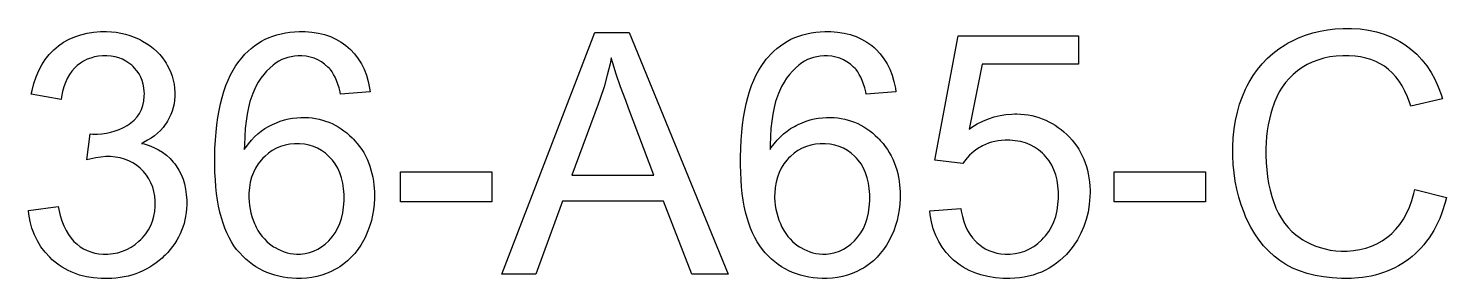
# Model space of a CAD drawing. Header units: millimetres. Extents: x -7.1 to 7.1, y -1.2 to 1.2.
import ezdxf

# ---------------------------------------------------------------- set-up
doc = ezdxf.new("R2010")
doc.units = ezdxf.units.MM
doc.layers.add('LASER', color=7, linetype='Continuous')

msp = doc.modelspace()

# ---------------------------------------------------------------- linework, layer by layer
at = {"layer": 'LASER'}
for points in [[(-7.085, -0.57), (-6.789, -0.53), (-6.782, -0.561), (-6.767, -0.62), (-6.75, -0.674), (-6.73, -0.724), (-6.709, -0.769), (-6.685, -0.81), (-6.658, -0.847), (-6.63, -0.879), (-6.615, -0.893), (-6.599, -0.907), (-6.567, -0.931), (-6.533, -0.952), (-6.497, -0.97), (-6.46, -0.983), (-6.421, -0.994), (-6.38, -1.001), (-6.337, -1.004), (-6.316, -1.005), (-6.29, -1.004), (-6.239, -1), (-6.191, -0.991), (-6.145, -0.977), (-6.101, -0.959), (-6.059, -0.936), (-6.019, -0.909), (-5.981, -0.877), (-5.962, -0.86), (-5.945, -0.841), (-5.913, -0.803), (-5.886, -0.762), (-5.863, -0.719), (-5.845, -0.675), (-5.832, -0.627), (-5.823, -0.578), (-5.818, -0.527), (-5.818, -0.5), (-5.818, -0.475), (-5.822, -0.426), (-5.831, -0.379), (-5.843, -0.335), (-5.86, -0.293), (-5.881, -0.253), (-5.906, -0.216), (-5.935, -0.18), (-5.951, -0.164), (-5.968, -0.147), (-6.004, -0.118), (-6.042, -0.093), (-6.082, -0.073), (-6.124, -0.056), (-6.169, -0.044), (-6.216, -0.035), (-6.265, -0.031), (-6.291, -0.031), (-6.312, -0.031), (-6.36, -0.035), (-6.412, -0.043), (-6.47, -0.056), (-6.5, -0.063), (-6.467, 0.197), (-6.44, 0.194), (-6.42, 0.194), (-6.396, 0.194), (-6.35, 0.197), (-6.305, 0.203), (-6.261, 0.212), (-6.218, 0.225), (-6.177, 0.24), (-6.136, 0.259), (-6.097, 0.28), (-6.078, 0.292), (-6.06, 0.305), (-6.027, 0.333), (-5.998, 0.365), (-5.974, 0.399), (-5.955, 0.438), (-5.941, 0.479), (-5.932, 0.524), (-5.927, 0.572), (-5.926, 0.598), (-5.927, 0.618), (-5.93, 0.657), (-5.937, 0.694), (-5.948, 0.729), (-5.961, 0.763), (-5.979, 0.795), (-6, 0.826), (-6.024, 0.854), (-6.037, 0.868), (-6.051, 0.881), (-6.081, 0.904), (-6.112, 0.924), (-6.146, 0.941), (-6.182, 0.955), (-6.219, 0.965), (-6.259, 0.971), (-6.3, 0.975), (-6.322, 0.975), (-6.343, 0.975), (-6.385, 0.971), (-6.425, 0.965), (-6.462, 0.954), (-6.498, 0.941), (-6.533, 0.924), (-6.565, 0.903), (-6.596, 0.879), (-6.61, 0.866), (-6.625, 0.852), (-6.651, 0.821), (-6.675, 0.788), (-6.696, 0.75), (-6.714, 0.709), (-6.73, 0.665), (-6.744, 0.618), (-6.754, 0.567), (-6.759, 0.54), (-7.056, 0.593), (-7.048, 0.63), (-7.03, 0.7), (-7.008, 0.766), (-6.982, 0.828), (-6.951, 0.886), (-6.916, 0.939), (-6.876, 0.989), (-6.832, 1.034), (-6.809, 1.055), (-6.784, 1.075), (-6.733, 1.111), (-6.679, 1.141), (-6.622, 1.167), (-6.562, 1.187), (-6.499, 1.203), (-6.433, 1.213), (-6.364, 1.218), (-6.329, 1.219), (-6.304, 1.219), (-6.256, 1.216), (-6.208, 1.211), (-6.162, 1.203), (-6.116, 1.192), (-6.072, 1.179), (-6.028, 1.163), (-5.986, 1.144), (-5.965, 1.134), (-5.944, 1.123), (-5.905, 1.1), (-5.868, 1.075), (-5.834, 1.048), (-5.802, 1.019), (-5.773, 0.988), (-5.746, 0.955), (-5.721, 0.921), (-5.71, 0.902), (-5.699, 0.884), (-5.68, 0.847), (-5.663, 0.809), (-5.65, 0.771), (-5.639, 0.732), (-5.63, 0.692), (-5.625, 0.652), (-5.622, 0.611), (-5.622, 0.591), (-5.622, 0.571), (-5.625, 0.533), (-5.63, 0.496), (-5.638, 0.459), (-5.648, 0.424), (-5.661, 0.389), (-5.677, 0.355), (-5.696, 0.322), (-5.706, 0.306), (-5.717, 0.29), (-5.74, 0.26), (-5.766, 0.231), (-5.795, 0.203), (-5.826, 0.178), (-5.859, 0.154), (-5.896, 0.132), (-5.934, 0.111), (-5.954, 0.101), (-5.928, 0.095), (-5.877, 0.079), (-5.83, 0.06), (-5.785, 0.038), (-5.744, 0.012), (-5.705, -0.017), (-5.669, -0.049), (-5.637, -0.085), (-5.622, -0.104), (-5.607, -0.124), (-5.581, -0.165), (-5.559, -0.209), (-5.54, -0.255), (-5.526, -0.304), (-5.514, -0.355), (-5.507, -0.409), (-5.503, -0.465), (-5.503, -0.494), (-5.503, -0.513), (-5.505, -0.552), (-5.509, -0.59), (-5.514, -0.628), (-5.521, -0.664), (-5.53, -0.7), (-5.541, -0.735), (-5.554, -0.769), (-5.568, -0.803), (-5.584, -0.835), (-5.602, -0.867), (-5.622, -0.899), (-5.644, -0.929), (-5.667, -0.959), (-5.693, -0.988), (-5.72, -1.016), (-5.734, -1.03), (-5.748, -1.044), (-5.778, -1.069), (-5.809, -1.093), (-5.841, -1.116), (-5.873, -1.136), (-5.907, -1.155), (-5.941, -1.172), (-5.977, -1.188), (-6.013, -1.202), (-6.051, -1.214), (-6.089, -1.224), (-6.128, -1.233), (-6.169, -1.239), (-6.21, -1.245), (-6.252, -1.248), (-6.295, -1.25), (-6.317, -1.25), (-6.357, -1.249), (-6.433, -1.243), (-6.506, -1.232), (-6.575, -1.214), (-6.625, -1.197), (-6.657, -1.183), (-6.688, -1.168), (-6.719, -1.152), (-6.749, -1.134), (-6.777, -1.115), (-6.819, -1.084), (-6.846, -1.061), (-6.871, -1.036), (-6.918, -0.986), (-6.959, -0.931), (-6.995, -0.873), (-7.025, -0.812), (-7.049, -0.747), (-7.068, -0.679), (-7.081, -0.607)], [(-3.671, 0.617), (-3.965, 0.594), (-3.971, 0.616), (-3.981, 0.657), (-3.993, 0.694), (-4.006, 0.729), (-4.02, 0.761), (-4.035, 0.789), (-4.051, 0.815), (-4.068, 0.838), (-4.077, 0.848), (-4.093, 0.863), (-4.125, 0.891), (-4.158, 0.915), (-4.194, 0.935), (-4.231, 0.951), (-4.27, 0.963), (-4.31, 0.971), (-4.352, 0.975), (-4.374, 0.975), (-4.392, 0.975), (-4.426, 0.972), (-4.459, 0.967), (-4.492, 0.96), (-4.523, 0.95), (-4.553, 0.938), (-4.582, 0.923), (-4.61, 0.906), (-4.623, 0.896), (-4.64, 0.883), (-4.674, 0.854), (-4.705, 0.823), (-4.734, 0.789), (-4.762, 0.751), (-4.788, 0.711), (-4.812, 0.668), (-4.834, 0.622), (-4.844, 0.598), (-4.854, 0.572), (-4.872, 0.518), (-4.887, 0.459), (-4.9, 0.394), (-4.91, 0.324), (-4.918, 0.249), (-4.924, 0.169), (-4.927, 0.084), (-4.928, 0.039), (-4.914, 0.059), (-4.886, 0.097), (-4.856, 0.133), (-4.825, 0.166), (-4.792, 0.196), (-4.758, 0.223), (-4.722, 0.249), (-4.685, 0.271), (-4.666, 0.281), (-4.646, 0.291), (-4.607, 0.308), (-4.568, 0.323), (-4.527, 0.335), (-4.487, 0.345), (-4.446, 0.353), (-4.404, 0.357), (-4.362, 0.36), (-4.341, 0.36), (-4.323, 0.36), (-4.286, 0.358), (-4.251, 0.355), (-4.216, 0.35), (-4.181, 0.343), (-4.148, 0.334), (-4.115, 0.324), (-4.082, 0.312), (-4.051, 0.299), (-4.02, 0.283), (-3.99, 0.266), (-3.96, 0.247), (-3.932, 0.227), (-3.903, 0.205), (-3.876, 0.181), (-3.849, 0.155), (-3.836, 0.142), (-3.823, 0.128), (-3.799, 0.1), (-3.776, 0.071), (-3.755, 0.04), (-3.735, 0.009), (-3.717, -0.023), (-3.701, -0.057), (-3.686, -0.091), (-3.673, -0.126), (-3.662, -0.162), (-3.652, -0.2), (-3.644, -0.238), (-3.637, -0.277), (-3.632, -0.317), (-3.628, -0.38), (-3.627, -0.422), (-3.628, -0.451), (-3.631, -0.507), (-3.637, -0.562), (-3.646, -0.616), (-3.658, -0.668), (-3.674, -0.72), (-3.692, -0.771), (-3.714, -0.821), (-3.725, -0.845), (-3.738, -0.87), (-3.765, -0.915), (-3.794, -0.959), (-3.825, -0.999), (-3.859, -1.036), (-3.895, -1.071), (-3.933, -1.102), (-3.974, -1.131), (-3.995, -1.145), (-4.017, -1.157), (-4.061, -1.18), (-4.107, -1.199), (-4.154, -1.216), (-4.203, -1.229), (-4.253, -1.238), (-4.304, -1.245), (-4.357, -1.248), (-4.384, -1.248), (-4.407, -1.248), (-4.453, -1.246), (-4.497, -1.242), (-4.54, -1.235), (-4.582, -1.227), (-4.623, -1.216), (-4.663, -1.203), (-4.702, -1.189), (-4.74, -1.171), (-4.776, -1.152), (-4.812, -1.131), (-4.847, -1.108), (-4.88, -1.082), (-4.913, -1.054), (-4.944, -1.024), (-4.974, -0.993), (-4.989, -0.976), (-5.004, -0.958), (-5.031, -0.922), (-5.056, -0.882), (-5.08, -0.84), (-5.102, -0.794), (-5.122, -0.746), (-5.14, -0.696), (-5.157, -0.642), (-5.171, -0.586), (-5.184, -0.527), (-5.195, -0.465), (-5.204, -0.401), (-5.212, -0.334), (-5.217, -0.264), (-5.221, -0.191), (-5.223, -0.115), (-5.223, -0.076), (-5.223, -0.033), (-5.221, 0.051), (-5.217, 0.133), (-5.21, 0.212), (-5.202, 0.287), (-5.192, 0.36), (-5.18, 0.43), (-5.166, 0.496), (-5.15, 0.56), (-5.132, 0.62), (-5.112, 0.678), (-5.089, 0.733), (-5.065, 0.785), (-5.039, 0.833), (-5.011, 0.879), (-4.98, 0.922), (-4.964, 0.942), (-4.95, 0.959), (-4.921, 0.991), (-4.89, 1.022), (-4.858, 1.05), (-4.825, 1.076), (-4.791, 1.1), (-4.755, 1.121), (-4.718, 1.141), (-4.68, 1.158), (-4.641, 1.173), (-4.601, 1.186), (-4.559, 1.197), (-4.516, 1.206), (-4.472, 1.212), (-4.427, 1.216), (-4.38, 1.219), (-4.356, 1.219), (-4.321, 1.218), (-4.253, 1.213), (-4.188, 1.203), (-4.126, 1.188), (-4.068, 1.168), (-4.013, 1.143), (-3.961, 1.113), (-3.912, 1.078), (-3.889, 1.059), (-3.867, 1.039), (-3.826, 0.995), (-3.789, 0.947), (-3.757, 0.896), (-3.73, 0.841), (-3.707, 0.781), (-3.689, 0.719), (-3.676, 0.652)], [(-2.354, -1.207), (-1.426, 1.209), (-1.081, 1.209), (-0.093, -1.207), (-0.456, -1.207), (-0.739, -0.475), (-1.749, -0.475), (-2.015, -1.207)], [(1.582, 0.617), (1.287, 0.594), (1.282, 0.616), (1.271, 0.657), (1.259, 0.694), (1.246, 0.729), (1.232, 0.761), (1.217, 0.789), (1.201, 0.815), (1.184, 0.838), (1.175, 0.848), (1.16, 0.863), (1.128, 0.891), (1.094, 0.915), (1.059, 0.935), (1.022, 0.951), (0.983, 0.963), (0.943, 0.971), (0.9, 0.975), (0.878, 0.975), (0.861, 0.975), (0.826, 0.972), (0.793, 0.967), (0.761, 0.96), (0.73, 0.95), (0.7, 0.938), (0.671, 0.923), (0.643, 0.906), (0.629, 0.896), (0.612, 0.883), (0.579, 0.854), (0.548, 0.823), (0.518, 0.789), (0.491, 0.751), (0.465, 0.711), (0.441, 0.668), (0.419, 0.622), (0.408, 0.598), (0.399, 0.572), (0.381, 0.518), (0.366, 0.459), (0.353, 0.394), (0.342, 0.324), (0.334, 0.249), (0.329, 0.169), (0.325, 0.084), (0.325, 0.039), (0.338, 0.059), (0.366, 0.097), (0.396, 0.133), (0.428, 0.166), (0.46, 0.196), (0.495, 0.223), (0.53, 0.249), (0.568, 0.271), (0.587, 0.281), (0.606, 0.291), (0.645, 0.308), (0.685, 0.323), (0.725, 0.335), (0.766, 0.345), (0.807, 0.353), (0.848, 0.357), (0.89, 0.36), (0.912, 0.36), (0.93, 0.36), (0.966, 0.358), (1.002, 0.355), (1.037, 0.35), (1.071, 0.343), (1.105, 0.334), (1.138, 0.324), (1.17, 0.312), (1.202, 0.299), (1.233, 0.283), (1.263, 0.266), (1.292, 0.247), (1.321, 0.227), (1.349, 0.205), (1.377, 0.181), (1.403, 0.155), (1.416, 0.142), (1.429, 0.128), (1.454, 0.1), (1.477, 0.071), (1.498, 0.04), (1.517, 0.009), (1.535, -0.023), (1.552, -0.057), (1.566, -0.091), (1.579, -0.126), (1.591, -0.162), (1.601, -0.2), (1.609, -0.238), (1.615, -0.277), (1.62, -0.317), (1.624, -0.38), (1.625, -0.422), (1.625, -0.451), (1.622, -0.507), (1.616, -0.562), (1.606, -0.616), (1.594, -0.668), (1.579, -0.72), (1.561, -0.771), (1.539, -0.821), (1.527, -0.845), (1.515, -0.87), (1.488, -0.915), (1.459, -0.959), (1.427, -0.999), (1.394, -1.036), (1.358, -1.071), (1.319, -1.102), (1.279, -1.131), (1.258, -1.145), (1.236, -1.157), (1.192, -1.18), (1.146, -1.199), (1.099, -1.216), (1.05, -1.229), (1, -1.238), (0.948, -1.245), (0.895, -1.248), (0.868, -1.248), (0.845, -1.248), (0.8, -1.246), (0.756, -1.242), (0.713, -1.235), (0.671, -1.227), (0.63, -1.216), (0.59, -1.203), (0.551, -1.189), (0.513, -1.171), (0.476, -1.152), (0.441, -1.131), (0.406, -1.108), (0.372, -1.082), (0.34, -1.054), (0.309, -1.024), (0.278, -0.993), (0.263, -0.976), (0.249, -0.958), (0.222, -0.922), (0.196, -0.882), (0.172, -0.84), (0.151, -0.794), (0.13, -0.746), (0.112, -0.696), (0.096, -0.642), (0.081, -0.586), (0.068, -0.527), (0.057, -0.465), (0.048, -0.401), (0.041, -0.334), (0.036, -0.264), (0.032, -0.191), (0.03, -0.115), (0.03, -0.076), (0.03, -0.033), (0.032, 0.051), (0.036, 0.133), (0.042, 0.212), (0.05, 0.287), (0.06, 0.36), (0.072, 0.43), (0.087, 0.496), (0.103, 0.56), (0.121, 0.62), (0.141, 0.678), (0.163, 0.733), (0.188, 0.785), (0.214, 0.833), (0.242, 0.879), (0.272, 0.922), (0.288, 0.942), (0.303, 0.959), (0.332, 0.991), (0.363, 1.022), (0.394, 1.05), (0.428, 1.076), (0.462, 1.1), (0.498, 1.121), (0.534, 1.141), (0.572, 1.158), (0.612, 1.173), (0.652, 1.186), (0.694, 1.197), (0.737, 1.206), (0.781, 1.212), (0.826, 1.216), (0.873, 1.219), (0.896, 1.219), (0.932, 1.218), (1, 1.213), (1.065, 1.203), (1.126, 1.188), (1.185, 1.168), (1.24, 1.143), (1.292, 1.113), (1.341, 1.078), (1.364, 1.059), (1.386, 1.039), (1.427, 0.995), (1.463, 0.947), (1.495, 0.896), (1.523, 0.841), (1.545, 0.781), (1.563, 0.719), (1.577, 0.652)], [(1.92, -0.574), (2.231, -0.548), (2.236, -0.576), (2.248, -0.629), (2.262, -0.679), (2.279, -0.725), (2.299, -0.768), (2.322, -0.807), (2.348, -0.843), (2.377, -0.875), (2.392, -0.89), (2.408, -0.904), (2.441, -0.929), (2.476, -0.951), (2.512, -0.969), (2.55, -0.983), (2.59, -0.994), (2.631, -1.001), (2.674, -1.004), (2.696, -1.005), (2.723, -1.004), (2.774, -0.999), (2.824, -0.989), (2.871, -0.974), (2.917, -0.954), (2.96, -0.928), (3.001, -0.898), (3.04, -0.863), (3.059, -0.843), (3.077, -0.823), (3.109, -0.779), (3.137, -0.732), (3.16, -0.682), (3.179, -0.628), (3.193, -0.571), (3.202, -0.511), (3.206, -0.448), (3.207, -0.415), (3.206, -0.383), (3.202, -0.323), (3.193, -0.266), (3.18, -0.213), (3.162, -0.163), (3.14, -0.116), (3.113, -0.073), (3.082, -0.033), (3.065, -0.014), (3.046, 0.004), (3.008, 0.036), (2.967, 0.063), (2.923, 0.086), (2.876, 0.105), (2.827, 0.119), (2.775, 0.128), (2.72, 0.132), (2.691, 0.133), (2.673, 0.133), (2.638, 0.131), (2.604, 0.127), (2.571, 0.12), (2.539, 0.112), (2.507, 0.102), (2.477, 0.09), (2.447, 0.075), (2.432, 0.068), (2.418, 0.059), (2.391, 0.042), (2.365, 0.023), (2.341, 0.003), (2.318, -0.018), (2.297, -0.04), (2.278, -0.064), (2.26, -0.088), (2.251, -0.101), (1.973, -0.065), (2.206, 1.176), (3.408, 1.176), (3.408, 0.892), (2.444, 0.892), (2.314, 0.243), (2.341, 0.262), (2.396, 0.295), (2.452, 0.323), (2.508, 0.347), (2.565, 0.366), (2.623, 0.38), (2.681, 0.39), (2.741, 0.394), (2.77, 0.395), (2.79, 0.395), (2.829, 0.393), (2.867, 0.39), (2.904, 0.385), (2.94, 0.378), (2.976, 0.369), (3.011, 0.359), (3.045, 0.347), (3.079, 0.333), (3.111, 0.318), (3.143, 0.301), (3.174, 0.282), (3.204, 0.261), (3.234, 0.239), (3.262, 0.215), (3.29, 0.189), (3.304, 0.176), (3.317, 0.162), (3.343, 0.133), (3.367, 0.104), (3.389, 0.074), (3.409, 0.042), (3.428, 0.01), (3.445, -0.023), (3.46, -0.058), (3.474, -0.093), (3.486, -0.129), (3.496, -0.166), (3.505, -0.204), (3.511, -0.243), (3.517, -0.284), (3.52, -0.325), (3.522, -0.367), (3.522, -0.388), (3.521, -0.429), (3.515, -0.508), (3.503, -0.585), (3.485, -0.658), (3.461, -0.729), (3.432, -0.797), (3.396, -0.862), (3.354, -0.925), (3.331, -0.955), (3.316, -0.973), (3.286, -1.008), (3.254, -1.04), (3.221, -1.069), (3.187, -1.097), (3.151, -1.122), (3.114, -1.145), (3.076, -1.166), (3.036, -1.184), (2.995, -1.2), (2.953, -1.214), (2.909, -1.225), (2.864, -1.234), (2.818, -1.241), (2.77, -1.246), (2.721, -1.248), (2.696, -1.248), (2.656, -1.248), (2.577, -1.242), (2.502, -1.23), (2.431, -1.213), (2.38, -1.196), (2.348, -1.183), (2.316, -1.169), (2.285, -1.153), (2.255, -1.136), (2.226, -1.117), (2.198, -1.097), (2.171, -1.075), (2.158, -1.064), (2.133, -1.04), (2.086, -0.99), (2.045, -0.937), (2.01, -0.879), (1.98, -0.818), (1.956, -0.753), (1.937, -0.684), (1.924, -0.612)], [(6.766, -0.36), (7.085, -0.441), (7.072, -0.489), (7.042, -0.582), (7.016, -0.648), (6.997, -0.69), (6.977, -0.73), (6.956, -0.769), (6.933, -0.807), (6.909, -0.843), (6.884, -0.877), (6.858, -0.911), (6.83, -0.942), (6.801, -0.972), (6.771, -1.001), (6.74, -1.029), (6.723, -1.042), (6.707, -1.054), (6.673, -1.079), (6.639, -1.101), (6.604, -1.122), (6.567, -1.142), (6.53, -1.159), (6.492, -1.176), (6.453, -1.19), (6.413, -1.203), (6.372, -1.214), (6.331, -1.224), (6.288, -1.232), (6.244, -1.239), (6.2, -1.243), (6.131, -1.248), (6.085, -1.248), (6.036, -1.248), (5.943, -1.243), (5.855, -1.233), (5.771, -1.218), (5.691, -1.198), (5.616, -1.173), (5.546, -1.144), (5.48, -1.109), (5.449, -1.09), (5.419, -1.069), (5.361, -1.025), (5.308, -0.976), (5.257, -0.923), (5.211, -0.865), (5.168, -0.803), (5.129, -0.737), (5.093, -0.666), (5.077, -0.629), (5.061, -0.591), (5.033, -0.514), (5.009, -0.436), (4.989, -0.356), (4.974, -0.275), (4.962, -0.193), (4.954, -0.109), (4.95, -0.024), (4.949, 0.019), (4.95, 0.066), (4.954, 0.157), (4.963, 0.246), (4.977, 0.331), (4.995, 0.413), (5.017, 0.492), (5.044, 0.569), (5.076, 0.642), (5.093, 0.677), (5.112, 0.712), (5.152, 0.778), (5.195, 0.84), (5.243, 0.897), (5.294, 0.951), (5.349, 1), (5.408, 1.045), (5.471, 1.085), (5.503, 1.104), (5.537, 1.122), (5.605, 1.154), (5.675, 1.181), (5.747, 1.204), (5.82, 1.222), (5.895, 1.236), (5.971, 1.245), (6.05, 1.249), (6.089, 1.25), (6.134, 1.249), (6.221, 1.244), (6.305, 1.232), (6.385, 1.215), (6.461, 1.192), (6.533, 1.163), (6.586, 1.137), (6.619, 1.119), (6.652, 1.098), (6.684, 1.077), (6.699, 1.065), (6.729, 1.042), (6.787, 0.991), (6.839, 0.935), (6.887, 0.875), (6.93, 0.81), (6.968, 0.741), (7.002, 0.667), (7.031, 0.588), (7.044, 0.546), (6.729, 0.472), (6.718, 0.504), (6.695, 0.566), (6.669, 0.623), (6.641, 0.675), (6.61, 0.723), (6.577, 0.767), (6.542, 0.806), (6.505, 0.84), (6.485, 0.856), (6.465, 0.871), (6.422, 0.897), (6.377, 0.92), (6.329, 0.939), (6.279, 0.954), (6.226, 0.965), (6.171, 0.973), (6.113, 0.976), (6.083, 0.977), (6.049, 0.976), (5.982, 0.972), (5.918, 0.964), (5.857, 0.951), (5.799, 0.934), (5.743, 0.913), (5.691, 0.888), (5.641, 0.859), (5.617, 0.843), (5.594, 0.826), (5.551, 0.79), (5.511, 0.75), (5.475, 0.709), (5.442, 0.664), (5.413, 0.616), (5.387, 0.565), (5.364, 0.512), (5.354, 0.484), (5.345, 0.456), (5.329, 0.399), (5.314, 0.342), (5.303, 0.285), (5.293, 0.227), (5.286, 0.169), (5.281, 0.11), (5.279, 0.05), (5.279, 0.021), (5.279, -0.018), (5.282, -0.092), (5.288, -0.164), (5.296, -0.234), (5.307, -0.301), (5.321, -0.366), (5.338, -0.428), (5.358, -0.488), (5.368, -0.517), (5.38, -0.546), (5.406, -0.6), (5.434, -0.65), (5.466, -0.696), (5.501, -0.739), (5.539, -0.779), (5.58, -0.814), (5.624, -0.847), (5.647, -0.861), (5.671, -0.875), (5.72, -0.9), (5.769, -0.921), (5.82, -0.939), (5.871, -0.953), (5.923, -0.964), (5.977, -0.971), (6.031, -0.974), (6.058, -0.975), (6.092, -0.974), (6.156, -0.969), (6.218, -0.96), (6.277, -0.945), (6.334, -0.926), (6.389, -0.902), (6.44, -0.873), (6.489, -0.839), (6.513, -0.82), (6.536, -0.8), (6.579, -0.757), (6.618, -0.709), (6.653, -0.656), (6.685, -0.598), (6.713, -0.536), (6.737, -0.469), (6.757, -0.398)], [(-1.656, -0.215), (-0.837, -0.215), (-1.089, 0.454), (-1.117, 0.529), (-1.168, 0.667), (-1.211, 0.793), (-1.246, 0.904), (-1.261, 0.955), (-1.273, 0.897), (-1.301, 0.781), (-1.333, 0.666), (-1.371, 0.551), (-1.391, 0.494)], [(-4.882, -0.425), (-4.881, -0.444), (-4.879, -0.481), (-4.875, -0.519), (-4.869, -0.556), (-4.861, -0.593), (-4.851, -0.629), (-4.839, -0.665), (-4.825, -0.7), (-4.817, -0.718), (-4.808, -0.735), (-4.791, -0.768), (-4.771, -0.799), (-4.75, -0.828), (-4.727, -0.854), (-4.703, -0.879), (-4.677, -0.901), (-4.649, -0.922), (-4.635, -0.931), (-4.62, -0.94), (-4.59, -0.956), (-4.56, -0.97), (-4.53, -0.982), (-4.499, -0.991), (-4.468, -0.998), (-4.437, -1.002), (-4.405, -1.004), (-4.389, -1.005), (-4.366, -1.004), (-4.32, -0.999), (-4.277, -0.99), (-4.235, -0.976), (-4.194, -0.957), (-4.156, -0.933), (-4.119, -0.905), (-4.083, -0.872), (-4.066, -0.853), (-4.05, -0.834), (-4.02, -0.793), (-3.995, -0.748), (-3.974, -0.7), (-3.957, -0.648), (-3.944, -0.593), (-3.935, -0.535), (-3.931, -0.473), (-3.931, -0.441), (-3.931, -0.41), (-3.935, -0.351), (-3.944, -0.295), (-3.956, -0.242), (-3.973, -0.193), (-3.994, -0.147), (-4.019, -0.104), (-4.048, -0.065), (-4.065, -0.046), (-4.082, -0.029), (-4.117, 0.003), (-4.155, 0.03), (-4.195, 0.052), (-4.237, 0.07), (-4.281, 0.084), (-4.327, 0.093), (-4.376, 0.098), (-4.401, 0.098), (-4.425, 0.098), (-4.474, 0.093), (-4.52, 0.084), (-4.565, 0.07), (-4.607, 0.052), (-4.648, 0.03), (-4.687, 0.003), (-4.724, -0.029), (-4.742, -0.046), (-4.759, -0.065), (-4.789, -0.104), (-4.816, -0.145), (-4.837, -0.19), (-4.855, -0.237), (-4.868, -0.287), (-4.877, -0.34), (-4.881, -0.396)], [(0.371, -0.425), (0.371, -0.444), (0.373, -0.481), (0.377, -0.519), (0.383, -0.556), (0.392, -0.593), (0.402, -0.629), (0.414, -0.665), (0.428, -0.7), (0.436, -0.718), (0.444, -0.735), (0.462, -0.768), (0.482, -0.799), (0.503, -0.828), (0.525, -0.854), (0.55, -0.879), (0.576, -0.901), (0.603, -0.922), (0.618, -0.931), (0.633, -0.94), (0.662, -0.956), (0.692, -0.97), (0.723, -0.982), (0.753, -0.991), (0.784, -0.998), (0.816, -1.002), (0.848, -1.004), (0.864, -1.005), (0.887, -1.004), (0.932, -0.999), (0.976, -0.99), (1.018, -0.976), (1.058, -0.957), (1.097, -0.933), (1.134, -0.905), (1.169, -0.872), (1.186, -0.853), (1.203, -0.834), (1.233, -0.793), (1.258, -0.748), (1.279, -0.7), (1.296, -0.648), (1.309, -0.593), (1.317, -0.535), (1.321, -0.473), (1.322, -0.441), (1.321, -0.41), (1.317, -0.351), (1.309, -0.295), (1.296, -0.242), (1.28, -0.193), (1.259, -0.147), (1.234, -0.104), (1.204, -0.065), (1.188, -0.046), (1.171, -0.029), (1.136, 0.003), (1.098, 0.03), (1.058, 0.052), (1.016, 0.07), (0.972, 0.084), (0.926, 0.093), (0.877, 0.098), (0.852, 0.098), (0.827, 0.098), (0.779, 0.093), (0.732, 0.084), (0.688, 0.07), (0.645, 0.052), (0.604, 0.03), (0.566, 0.003), (0.529, -0.029), (0.511, -0.046), (0.494, -0.065), (0.463, -0.104), (0.437, -0.145), (0.415, -0.19), (0.398, -0.237), (0.385, -0.287), (0.376, -0.34), (0.372, -0.396)], [(-3.366, -0.482), (-3.366, -0.184), (-2.454, -0.184), (-2.454, -0.482)], [(3.764, -0.482), (3.764, -0.184), (4.675, -0.184), (4.675, -0.482)]]:
    msp.add_lwpolyline(points, close=True, dxfattribs=at)

doc.saveas('drawing.dxf')
